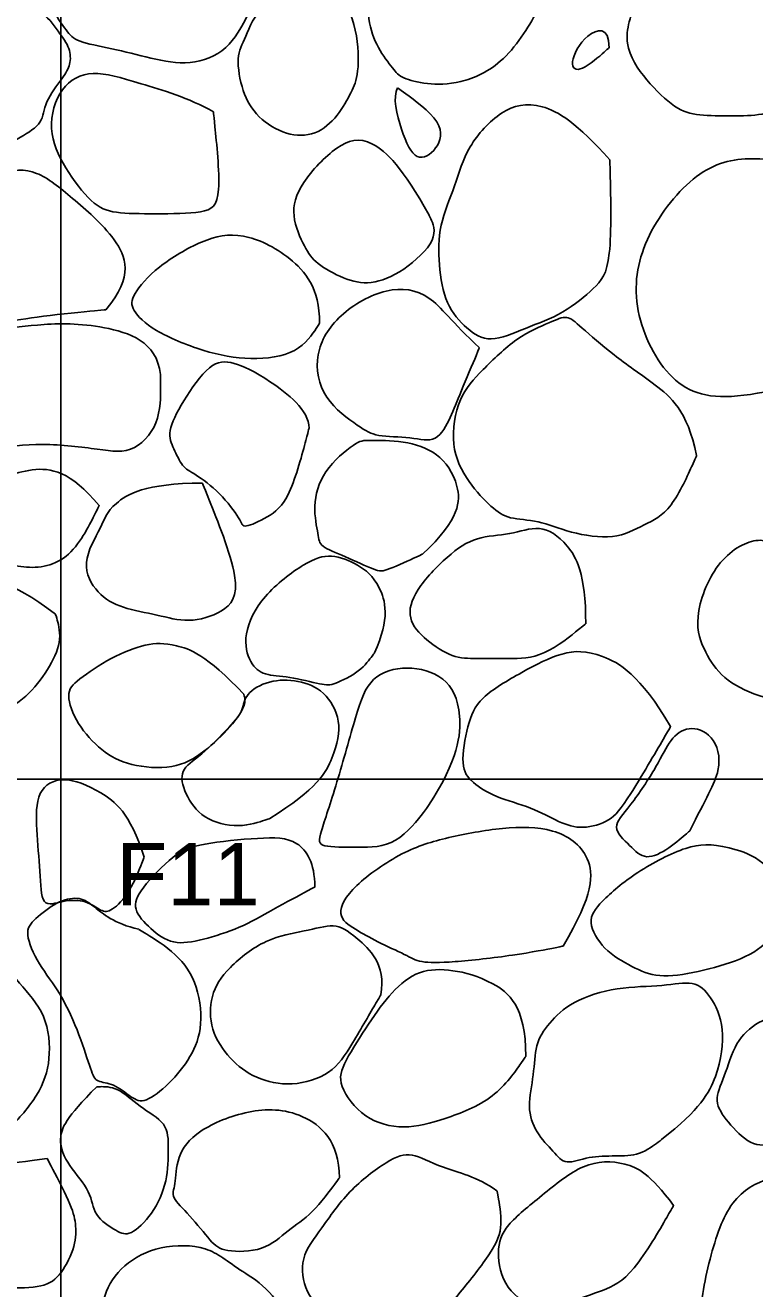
# Model space of a CAD drawing. Extents: x -0.1 to 21.1, y -1.4 to 23.5.
# Drawn here: x 15.971 to 16.557, y 19.591 to 20.605 of the extents above; entities that cross this region are included whole.
import ezdxf

# ---------------------------------------------------------------- set-up
doc = ezdxf.new("R2010")
doc.units = 0
for name, color, linetype in [('Cobbles n Brick', 7, 'Continuous'), ('Packed Marl', 7, 'Continuous'), ('Quadrat Boundary', 7, 'Continuous'), ('Quadrat IDs', 7, 'Continuous')]:
    doc.layers.add(name, color=color, linetype=linetype)

msp = doc.modelspace()

# ---------------------------------------------------------------- linework, layer by layer
at = {"layer": 'Cobbles n Brick'}
for points in [[(16.6124, 20.6171), (16.6124, 20.6424), (16.5926, 20.6759), (16.5622, 20.6922), (16.5277, 20.6922), (16.4912, 20.6697), (16.4605, 20.626), (16.4496, 20.5895), (16.4694, 20.5605), (16.4936, 20.5373), (16.511, 20.5325), (16.539, 20.5325), (16.5632, 20.5325), (16.5851, 20.541), (16.6072, 20.5656), (16.6185, 20.5844), (16.6124, 20.6171), (16.6124, 20.6171), (16.6124, 20.6171)], [(16.15, 20.6137), (16.1278, 20.6485), (16.0884, 20.6766), (16.059, 20.6817), (16.0275, 20.6578), (16.0225, 20.6431), (16.0062, 20.623), (15.9915, 20.6175), (16.0053, 20.5999), (16.0116, 20.5919), (16.0401, 20.5869), (16.0724, 20.5785), (16.1035, 20.5722), (16.1349, 20.5844), (16.15, 20.6137), (16.15, 20.6137), (16.15, 20.6137)], [(16.3858, 20.643), (16.3719, 20.6605), (16.3469, 20.6746), (16.3116, 20.6746), (16.2796, 20.6746), (16.2575, 20.6746), (16.2458, 20.6427), (16.2458, 20.6085), (16.2538, 20.5867), (16.2673, 20.5692), (16.2727, 20.5627), (16.2931, 20.5576), (16.3192, 20.5576), (16.3556, 20.5725), (16.3887, 20.6238), (16.3858, 20.643), (16.3858, 20.643), (16.3858, 20.643)], [(16.222, 20.6378), (16.1901, 20.6378), (16.1579, 20.6225), (16.148, 20.5938), (16.1402, 20.5811), (16.1451, 20.5513), (16.1572, 20.5308), (16.1809, 20.5162), (16.2047, 20.5162), (16.2227, 20.5322), (16.2337, 20.5524), (16.239, 20.5644), (16.239, 20.6013), (16.222, 20.6378), (16.222, 20.6378), (16.222, 20.6378)], [(15.9034, 20.6175), (15.8736, 20.584), (15.8581, 20.5521), (15.8661, 20.5286), (15.8912, 20.516), (15.9143, 20.503), (15.9449, 20.503), (15.9684, 20.5156), (15.986, 20.5265), (15.986, 20.5429), (16.0024, 20.5642), (16.0078, 20.5731), (16.0078, 20.5869), (15.9986, 20.5991), (15.9843, 20.6192), (15.9621, 20.6192), (15.939, 20.615), (15.9034, 20.6175), (15.9034, 20.6175), (15.9034, 20.6175)], [(16.4399, 20.5871), (16.4399, 20.6049), (16.4203, 20.5998), (16.4068, 20.5725), (16.4163, 20.5663), (16.4399, 20.5871), (16.4399, 20.5871), (16.4399, 20.5871)], [(16.1223, 20.5357), (16.1026, 20.547), (16.0594, 20.5596), (16.0242, 20.5705), (15.9986, 20.5571), (15.9885, 20.5215), (16.0024, 20.4904), (16.0254, 20.4607), (16.0418, 20.4539), (16.0745, 20.4539), (16.1169, 20.4539), (16.1299, 20.4632), (16.1223, 20.5357), (16.1223, 20.5357), (16.1223, 20.5357)], [(16.2702, 20.5549), (16.266, 20.5478), (16.273, 20.5187), (16.2851, 20.4939), (16.3025, 20.5049), (16.3092, 20.5265), (16.2702, 20.5549), (16.2702, 20.5549), (16.2702, 20.5549)], [(16.4405, 20.4971), (16.4143, 20.5266), (16.3837, 20.5459), (16.3532, 20.5384), (16.3253, 20.5078), (16.3167, 20.4762), (16.3028, 20.4446), (16.3028, 20.413), (16.3082, 20.3803), (16.3258, 20.361), (16.3435, 20.3492), (16.3725, 20.3621), (16.4036, 20.3733), (16.4293, 20.3948), (16.4427, 20.4103), (16.4405, 20.4971), (16.4405, 20.4971), (16.4405, 20.4971)], [(16.2954, 20.4528), (16.2745, 20.4907), (16.2475, 20.5176), (16.2224, 20.5109), (16.1908, 20.4776), (16.1838, 20.4524), (16.1962, 20.4255), (16.2039, 20.4142), (16.227, 20.4011), (16.2482, 20.3961), (16.2745, 20.4067), (16.3042, 20.434), (16.2954, 20.4528), (16.2954, 20.4528), (16.2954, 20.4528)], [(16.6431, 20.3318), (16.6868, 20.3905), (16.6868, 20.4246), (16.6485, 20.4649), (16.6049, 20.4902), (16.5537, 20.5018), (16.51, 20.4909), (16.467, 20.4369), (16.456, 20.381), (16.4854, 20.3175), (16.5325, 20.299), (16.6431, 20.3318), (16.6431, 20.3318), (16.6431, 20.3318)], [(16.0359, 20.3768), (16.059, 20.404), (16.0456, 20.4355), (16.0074, 20.4678), (15.981, 20.49), (15.9512, 20.49), (15.9156, 20.4598), (15.8984, 20.4246), (15.8891, 20.4116), (15.9013, 20.3864), (15.9239, 20.3701), (15.9525, 20.3659), (15.9818, 20.3717), (16.0359, 20.3768), (16.0359, 20.3768), (16.0359, 20.3768)], [(16.2075, 20.3659), (16.2075, 20.3944), (16.1844, 20.4212), (16.145, 20.4401), (16.1139, 20.4338), (16.0762, 20.4112), (16.0561, 20.3877), (16.0561, 20.3772), (16.0724, 20.3604), (16.1148, 20.3424), (16.1521, 20.3357), (16.1911, 20.3407), (16.2075, 20.3659), (16.2075, 20.3659), (16.2075, 20.3659)], [(16.3358, 20.3461), (16.3136, 20.3671), (16.2968, 20.3914), (16.262, 20.3965), (16.2213, 20.3734), (16.202, 20.3415), (16.2091, 20.3042), (16.2414, 20.2816), (16.2519, 20.2748), (16.2817, 20.2748), (16.3018, 20.269), (16.3132, 20.2912), (16.3199, 20.3084), (16.3358, 20.3461), (16.3358, 20.3461), (16.3358, 20.3461)], [(16.5102, 20.2597), (16.5027, 20.2962), (16.4754, 20.3181), (16.4432, 20.3401), (16.4153, 20.3648), (16.4062, 20.3728), (16.3944, 20.3674), (16.366, 20.3556), (16.3371, 20.3272), (16.3189, 20.3079), (16.3114, 20.2672), (16.3269, 20.2372), (16.3462, 20.2174), (16.3591, 20.2083), (16.3827, 20.2083), (16.4078, 20.1975), (16.4448, 20.1916), (16.4684, 20.2045), (16.4898, 20.2142), (16.5102, 20.2597), (16.5102, 20.2597), (16.5102, 20.2597)], [(16.08, 20.3197), (16.08, 20.3487), (16.0364, 20.3659), (15.9835, 20.3659), (15.9483, 20.36), (15.9248, 20.36), (15.8912, 20.3294), (15.8912, 20.2933), (15.913, 20.2719), (15.9403, 20.2635), (15.9776, 20.2707), (16.028, 20.2656), (16.0565, 20.2598), (16.08, 20.2841), (16.08, 20.3197), (16.08, 20.3197), (16.08, 20.3197)], [(16.1991, 20.2816), (16.1991, 20.2962), (16.1639, 20.3235), (16.1374, 20.3357), (16.1202, 20.3357), (16.0967, 20.3021), (16.0846, 20.2778), (16.0905, 20.2656), (16.0972, 20.2501), (16.1064, 20.2459), (16.1278, 20.2304), (16.1454, 20.2069), (16.1454, 20.2006), (16.166, 20.2098), (16.1836, 20.2228), (16.1991, 20.2816), (16.1991, 20.2816), (16.1991, 20.2816)], [(16.2901, 20.1805), (16.3207, 20.209), (16.3207, 20.2379), (16.3031, 20.2631), (16.275, 20.2719), (16.2448, 20.2719), (16.2381, 20.2719), (16.2091, 20.2476), (16.2016, 20.2182), (16.2071, 20.1947), (16.2071, 20.1868), (16.2272, 20.1792), (16.254, 20.1666), (16.2599, 20.1666), (16.2901, 20.1805), (16.2901, 20.1805), (16.2901, 20.1805)], [(16.0306, 20.2195), (16.0078, 20.2472), (15.9756, 20.253), (15.935, 20.233), (15.9203, 20.2112), (15.9359, 20.1811), (15.9661, 20.1676), (16.0069, 20.1716), (16.0306, 20.2195), (16.0306, 20.2195), (16.0306, 20.2195)], [(16.1135, 20.2376), (16.0674, 20.2376), (16.0376, 20.2192), (16.034, 20.2042), (16.0149, 20.1728), (16.029, 20.1479), (16.0484, 20.1369), (16.0779, 20.132), (16.1019, 20.1249), (16.1307, 20.1332), (16.1479, 20.1525), (16.1135, 20.2376), (16.1135, 20.2376), (16.1135, 20.2376)], [(16.4212, 20.1247), (16.4212, 20.1654), (16.4062, 20.1911), (16.3843, 20.205), (16.3607, 20.1954), (16.3334, 20.1954), (16.3108, 20.1804), (16.283, 20.1509), (16.2771, 20.1284), (16.2926, 20.1113), (16.3146, 20.0968), (16.3328, 20.0968), (16.3591, 20.0968), (16.3869, 20.0968), (16.4212, 20.1247), (16.4212, 20.1247), (16.4212, 20.1247)], [(16.6656, 20.1198), (16.6233, 20.1434), (16.5799, 20.1841), (16.5606, 20.197), (16.5247, 20.1766), (16.5065, 20.1263), (16.5172, 20.1011), (16.53, 20.0807), (16.559, 20.0657), (16.5954, 20.0582), (16.6292, 20.0668), (16.6656, 20.1198), (16.6656, 20.1198), (16.6656, 20.1198)], [(16.2515, 20.1012), (16.2645, 20.1289), (16.2561, 20.1587), (16.2389, 20.1725), (16.2167, 20.1813), (16.1974, 20.1754), (16.1605, 20.1473), (16.1454, 20.1151), (16.1513, 20.092), (16.163, 20.0828), (16.1819, 20.0828), (16.2112, 20.0752), (16.218, 20.0752), (16.2406, 20.0861), (16.2515, 20.1012), (16.2515, 20.1012), (16.2515, 20.1012)], [(15.9956, 20.1323), (15.9574, 20.1618), (15.9284, 20.1591), (15.9016, 20.1347), (15.8882, 20.1137), (15.8926, 20.094), (15.9131, 20.0705), (15.9339, 20.0563), (15.9527, 20.0522), (15.9751, 20.0675), (15.9921, 20.091), (16.0014, 20.1126), (15.9956, 20.1323), (15.9956, 20.1323), (15.9956, 20.1323)], [(16.1468, 20.068), (16.1164, 20.1), (16.0894, 20.1093), (16.0691, 20.1093), (16.0402, 20.0981), (16.012, 20.0787), (16.0033, 20.0694), (16.0123, 20.044), (16.0325, 20.0219), (16.0544, 20.0104), (16.091, 20.0071), (16.1148, 20.021), (16.1375, 20.0426), (16.1489, 20.0601), (16.1468, 20.068), (16.1468, 20.068), (16.1468, 20.068)], [(16.4893, 20.0421), (16.4647, 20.0839), (16.4309, 20.1032), (16.403, 20.1032), (16.3703, 20.0861), (16.3344, 20.0652), (16.3264, 20.0443), (16.32, 20.0094), (16.3296, 19.9971), (16.3478, 19.9853), (16.3784, 19.9773), (16.3998, 19.9649), (16.4186, 19.9591), (16.4411, 19.966), (16.4534, 19.9805), (16.4893, 20.0421), (16.4893, 20.0421), (16.4893, 20.0421)], [(16.2951, 19.9787), (16.319, 20.0157), (16.3232, 20.0559), (16.3094, 20.0832), (16.2775, 20.092), (16.2477, 20.0832), (16.2373, 20.0542), (16.2213, 19.9947), (16.2066, 19.9527), (16.2066, 19.9452), (16.2381, 19.9452), (16.2695, 19.9452), (16.2951, 19.9787), (16.2951, 19.9787), (16.2951, 19.9787)], [(16.1676, 19.9683), (16.2058, 19.9922), (16.2201, 20.0186), (16.2259, 20.0471), (16.2117, 20.0714), (16.1907, 20.0798), (16.1668, 20.0798), (16.1468, 20.068), (16.1468, 20.0555), (16.1374, 20.0438), (16.1114, 20.0173), (16.0946, 20.0077), (16.0988, 19.9884), (16.1131, 19.9674), (16.1433, 19.9599), (16.1676, 19.9683), (16.1676, 19.9683), (16.1676, 19.9683)], [(16.5048, 19.9585), (16.5172, 19.9837), (16.5327, 20.0084), (16.5236, 20.0368), (16.5032, 20.0432), (16.4888, 20.0325), (16.4797, 20.0121), (16.4561, 19.9762), (16.4405, 19.9612), (16.4572, 19.9462), (16.4689, 19.9339), (16.4882, 19.944), (16.5048, 19.9585), (16.5048, 19.9585), (16.5048, 19.9585)], [(16.0668, 19.9372), (16.0554, 19.9732), (16.0308, 19.9913), (16.001, 20.0034), (15.9799, 19.9916), (15.9799, 19.9597), (15.9837, 19.9251), (15.9837, 19.8956), (16.0017, 19.9029), (16.0207, 19.9029), (16.0325, 19.8932), (16.0402, 19.8932), (16.0554, 19.9081), (16.0668, 19.9372), (16.0668, 19.9372), (16.0668, 19.9372)], [(16.403, 19.8658), (16.4277, 19.9071), (16.4277, 19.9408), (16.3961, 19.9617), (16.3553, 19.9617), (16.3092, 19.9532), (16.2749, 19.943), (16.2326, 19.9135), (16.2197, 19.8899), (16.2363, 19.8792), (16.253, 19.8696), (16.2781, 19.8583), (16.2873, 19.8524), (16.3114, 19.8524), (16.365, 19.8583), (16.403, 19.8658), (16.403, 19.8658), (16.403, 19.8658)], [(16.2037, 19.9133), (16.2037, 19.9326), (16.1911, 19.9532), (16.1613, 19.9532), (16.1102, 19.9481), (16.0917, 19.941), (16.0624, 19.9104), (16.0569, 19.8957), (16.0716, 19.8793), (16.0896, 19.8663), (16.1131, 19.8705), (16.1441, 19.8802), (16.1685, 19.8944), (16.2037, 19.9133), (16.2037, 19.9133), (16.2037, 19.9133)], [(16.581, 19.9052), (16.5713, 19.9345), (16.5302, 19.9481), (16.5044, 19.9481), (16.4606, 19.9253), (16.4317, 19.9004), (16.4217, 19.8859), (16.4348, 19.8627), (16.4589, 19.8487), (16.4786, 19.84), (16.5105, 19.8444), (16.5473, 19.8549), (16.5722, 19.8702), (16.581, 19.9052), (16.581, 19.9052), (16.581, 19.9052)], [(16.0625, 19.8793), (16.0424, 19.8839), (16.0242, 19.9003), (16.014, 19.9056), (15.997, 19.9022), (15.9781, 19.887), (15.9701, 19.8774), (15.9815, 19.8511), (16.0001, 19.8283), (16.0155, 19.7936), (16.0245, 19.7643), (16.0282, 19.7562), (16.0421, 19.7562), (16.057, 19.7435), (16.0669, 19.7392), (16.087, 19.7547), (16.1049, 19.7766), (16.1145, 19.8014), (16.1095, 19.8391), (16.0901, 19.8626), (16.0625, 19.8793), (16.0625, 19.8793), (16.0625, 19.8793)], [(15.9491, 19.8592), (15.9281, 19.8533), (15.9135, 19.8573), (15.9002, 19.87), (15.8851, 19.8876), (15.8795, 19.8697), (15.8671, 19.8304), (15.8641, 19.7785), (15.8749, 19.7364), (15.8913, 19.7167), (15.912, 19.7012), (15.9315, 19.7012), (15.9577, 19.717), (15.9831, 19.7466), (15.9924, 19.7738), (15.9893, 19.8116), (15.9655, 19.8363), (15.9491, 19.8592), (15.9491, 19.8592), (15.9491, 19.8592)], [(16.2567, 19.8268), (16.2611, 19.8514), (16.2335, 19.8763), (16.2204, 19.8846), (16.1963, 19.8776), (16.1648, 19.8728), (16.1329, 19.8483), (16.1193, 19.8264), (16.1193, 19.7984), (16.1351, 19.7748), (16.1556, 19.759), (16.185, 19.7525), (16.2178, 19.7625), (16.2327, 19.7853), (16.2567, 19.8268), (16.2567, 19.8268), (16.2567, 19.8268)], [(16.3731, 19.7774), (16.3731, 19.8181), (16.3447, 19.8395), (16.314, 19.8474), (16.2869, 19.8474), (16.265, 19.8295), (16.2475, 19.8045), (16.2265, 19.7717), (16.2213, 19.7551), (16.2427, 19.7262), (16.2755, 19.7179), (16.3066, 19.7262), (16.349, 19.7424), (16.3731, 19.7774), (16.3731, 19.7774), (16.3731, 19.7774)], [(16.4821, 19.7105), (16.5131, 19.735), (16.528, 19.7608), (16.5337, 19.8015), (16.5215, 19.8264), (16.5083, 19.8387), (16.4847, 19.8334), (16.4462, 19.8334), (16.409, 19.8216), (16.3911, 19.8037), (16.3801, 19.787), (16.3801, 19.763), (16.3736, 19.7363), (16.381, 19.7157), (16.3959, 19.7004), (16.4046, 19.6894), (16.4234, 19.6973), (16.4453, 19.6973), (16.4646, 19.6973), (16.4821, 19.7105), (16.4821, 19.7105), (16.4821, 19.7105)], [(16.6085, 19.7433), (16.6212, 19.773), (16.605, 19.8067), (16.5853, 19.815), (16.5586, 19.8054), (16.5411, 19.7897), (16.5324, 19.7595), (16.5232, 19.7415), (16.5346, 19.7249), (16.553, 19.7052), (16.574, 19.7052), (16.5902, 19.7218), (16.6085, 19.7433), (16.6085, 19.7433), (16.6085, 19.7433)], [(16.0288, 19.7529), (16.0037, 19.7284), (15.9963, 19.7098), (16.0054, 19.69), (16.0252, 19.6681), (16.0252, 19.6495), (16.0459, 19.6362), (16.0548, 19.6324), (16.0737, 19.6498), (16.0861, 19.6773), (16.0861, 19.7044), (16.0861, 19.7239), (16.0624, 19.7366), (16.0456, 19.7532), (16.0288, 19.7529), (16.0288, 19.7529), (16.0288, 19.7529)], [(16.2235, 19.6798), (16.2235, 19.7091), (16.1937, 19.7354), (16.1504, 19.7354), (16.1079, 19.7179), (16.0922, 19.6965), (16.0922, 19.6724), (16.0874, 19.6649), (16.1031, 19.6505), (16.1211, 19.6273), (16.1298, 19.6203), (16.1635, 19.6203), (16.1823, 19.6383), (16.2011, 19.6496), (16.2235, 19.6798), (16.2235, 19.6798), (16.2235, 19.6798)], [(15.9889, 19.6953), (15.9549, 19.69), (15.9213, 19.69), (15.8873, 19.6858), (15.8551, 19.6678), (15.861, 19.6433), (15.8838, 19.6135), (15.9027, 19.6028), (15.9177, 19.5913), (15.9558, 19.5913), (15.9865, 19.5913), (16.0004, 19.6014), (16.0122, 19.6259), (16.0122, 19.6433), (16.0084, 19.6581), (15.9889, 19.6953), (15.9889, 19.6953), (15.9889, 19.6953)], [(16.3499, 19.6693), (16.3342, 19.6807), (16.3027, 19.6877), (16.2812, 19.7013), (16.2637, 19.6951), (16.2296, 19.6693), (16.209, 19.6383), (16.1911, 19.6159), (16.1955, 19.5871), (16.2143, 19.5669), (16.2305, 19.5573), (16.2523, 19.5573), (16.2838, 19.5573), (16.3018, 19.5647), (16.3184, 19.5853), (16.3477, 19.6216), (16.3552, 19.6413), (16.3499, 19.6693), (16.3499, 19.6693), (16.3499, 19.6693)], [(16.4917, 19.6575), (16.4729, 19.6829), (16.4532, 19.6934), (16.4195, 19.6934), (16.3854, 19.6649), (16.3556, 19.6413), (16.349, 19.6216), (16.3552, 19.5897), (16.3841, 19.5717), (16.4086, 19.5801), (16.4352, 19.5892), (16.4584, 19.5997), (16.4917, 19.6575), (16.4917, 19.6575), (16.4917, 19.6575)], [(16.6068, 19.5608), (16.6138, 19.5941), (16.6138, 19.626), (16.6094, 19.6453), (16.5845, 19.675), (16.5748, 19.6829), (16.5394, 19.668), (16.5219, 19.6243), (16.5096, 19.5621), (16.5166, 19.5372), (16.5398, 19.5175), (16.5569, 19.5175), (16.5705, 19.5293), (16.5923, 19.5468), (16.6037, 19.5525), (16.6068, 19.5608), (16.6068, 19.5608), (16.6068, 19.5608)], [(16.1832, 19.5547), (16.1771, 19.5857), (16.1403, 19.6063), (16.1189, 19.626), (16.0786, 19.626), (16.0489, 19.6107), (16.0327, 19.5853), (16.0327, 19.5617), (16.0502, 19.538), (16.0725, 19.5179), (16.0926, 19.5131), (16.1097, 19.5087), (16.1268, 19.5087), (16.1565, 19.5087), (16.1718, 19.5232), (16.1832, 19.5547), (16.1832, 19.5547), (16.1832, 19.5547)]]:
    msp.add_open_spline(points, degree=3, dxfattribs=at)
at = {"layer": 'Packed Marl'}
msp.add_open_spline([(16.9078, 18.545), (16.9078, 18.2878), (16.7846, 18.111), (16.6238, 17.7734), (16.4148, 17.7734), (15.8468, 17.7734), (15.2145, 17.7734), (14.8127, 17.7734), (14.6251, 17.618), (14.6427, 17.4819), (14.7537, 17.3501), (14.7537, 17.1572), (15.0538, 17.1572), (15.67, 17.1572), (15.9915, 17.1572), (16.163, 17.1572), (15.9969, 17.0661), (15.3217, 16.8946), (14.9734, 16.8946), (14.5447, 16.8946), (13.9714, 17.0393), (13.3712, 17.3715), (13.1355, 17.6448), (13.2319, 17.7788), (13.2319, 18.0789), (13.173, 18.3843), (13.173, 18.6576), (13.3712, 19.1505), (13.5481, 19.7668), (13.7571, 20.4044), (13.8589, 20.7741), (13.9392, 21.0474), (14.0839, 21.2135), (14.4429, 21.2135), (14.7109, 21.2135), (14.7859, 21.1117), (14.7323, 19.89), (14.3893, 18.8773), (14.1697, 18.5075), (14.2607, 18.0628), (14.9413, 17.9235), (15.0592, 18.5933), (15.2253, 19.3327), (15.3056, 20.0079), (15.7611, 19.8525), (16.1308, 19.3167), (16.3612, 18.9416), (16.7042, 19.0434), (16.9239, 19.0434), (16.9078, 18.545), (16.9078, 18.545), (16.9078, 18.545)], degree=3, dxfattribs=at)
at = {"layer": 'Quadrat Boundary'}
msp.add_line((10, 20), (19, 20), dxfattribs=at)
msp.add_lwpolyline([(16, 16), (16, 23), (16, 23)], dxfattribs=at)

# ---------------------------------------------------------------- texts
at = {"layer": 'Quadrat IDs'}
msp.add_text('F11', height=0.05, dxfattribs=at).set_placement((16.0444, 19.8986))

doc.saveas('drawing.dxf')
